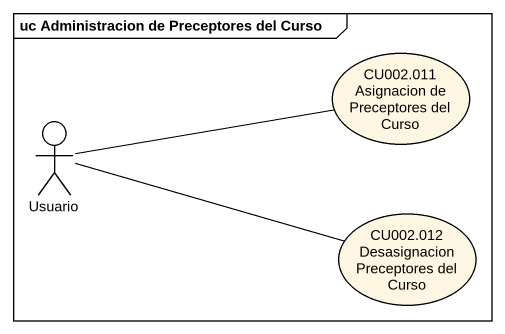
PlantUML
@startuml
mainframe uc Administracion de Preceptores del Curso
usecase "CU002.011 Asignacion de Preceptores del Curso" as CU002_011_Asignacion_de
actor Usuario
usecase "CU002.012 Desasignacion Preceptores del Curso" as CU002_012_Desasignacion
CU002_011_Asignacion_de -left- Usuario
CU002_012_Desasignacion -left- Usuario
@enduml
